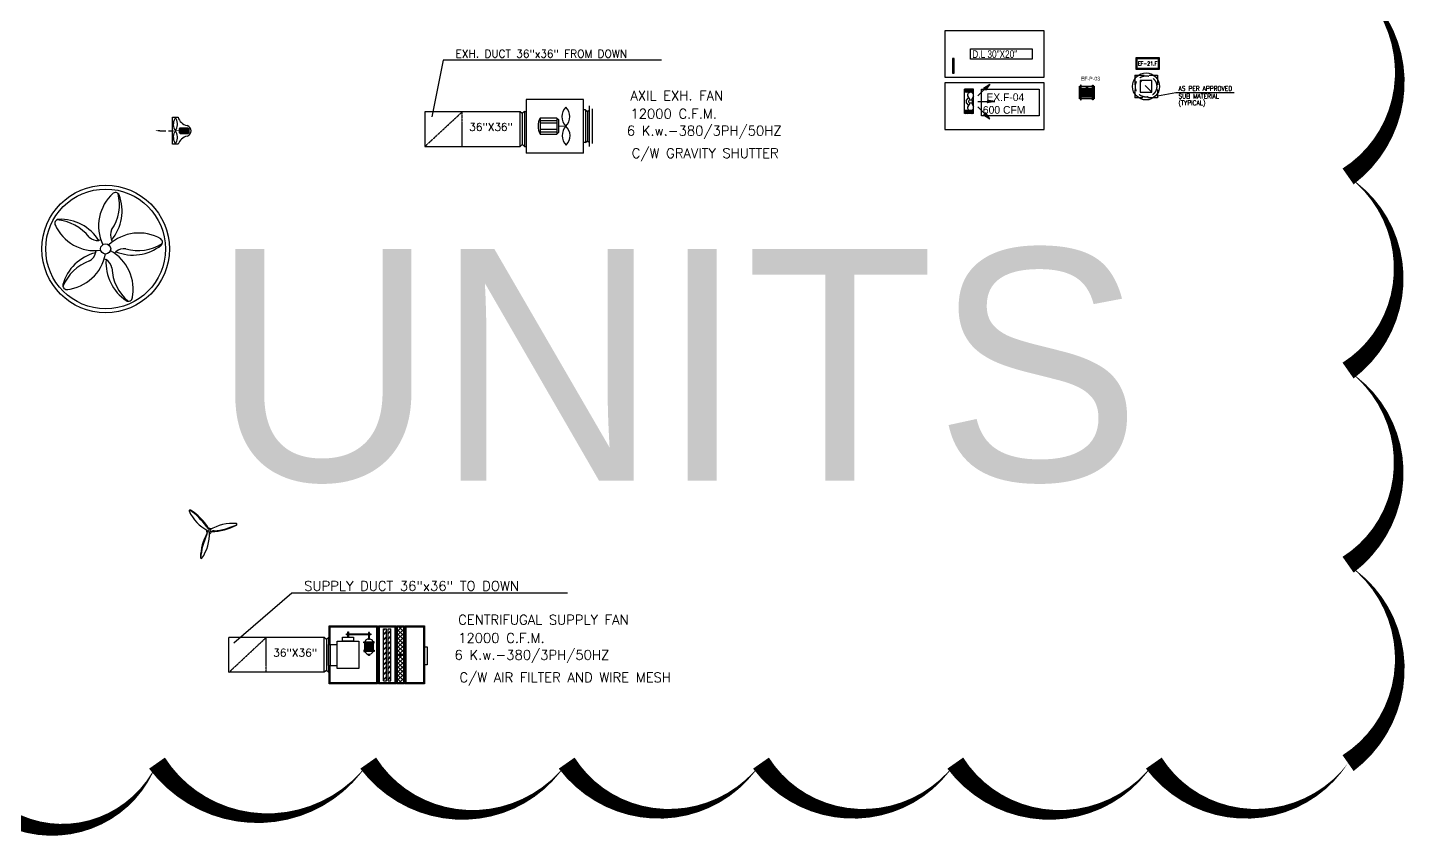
# Model space of a CAD drawing. Header units: millimetres. Extents: x -21221 to 1625077, y -149981 to 356550.
# Drawn here: x 909386 to 945153, y 210734 to 231743 of the extents above; entities that cross this region are included whole.
import ezdxf
from ezdxf.enums import TextEntityAlignment as Align

# ---------------------------------------------------------------- set-up
doc = ezdxf.new("R2010")
doc.units = ezdxf.units.MM
doc.header["$LTSCALE"] = 1000
doc.header["$MEASUREMENT"] = 0
doc.linetypes.add('DASHDOT', pattern=[1, 0.5, -0.25, 0, -0.25])
doc.linetypes.add('HIDDEN', pattern=[0.375, 0.25, -0.125])
doc.layers.get('0').update_dxf_attribs({"linetype": 'CONTINUOUS'})
for name, color, linetype in [('01-AC-SD', 5, 'CONTINUOUS'), ('01-AC-TXT', 3, 'CONTINUOUS'), ('1-EX-DUCT', 1, 'CONTINUOUS'), ('11-F-A-DUCT', 11, 'CONTINUOUS'), ('12- EQUIPMENT HVAC', 12, 'CONTINUOUS'), ('3- SUPPLY DUCT', 3, 'CONTINUOUS'), ('40-REFERENCE-DRAWINGS-0-35', 40, 'CONTINUOUS'), ('_M-NOTE', 20, 'CONTINUOUS'), ('AC-DUCT-SUPPLY', 5, 'CONTINUOUS'), ('AC-TEXT', 3, 'CONTINUOUS'), ('AHU', 1, 'CONTINUOUS'), ('ARNOT', 3, 'CONTINUOUS'), ('axis', 65, 'DASHDOT'), ('DUCT', 3, 'CONTINUOUS'), ('ELEV', 1, 'CONTINUOUS'), ('FCU', 2, 'CONTINUOUS'), ('FLEX', 12, 'CONTINUOUS'), ('hid', 8, 'HIDDEN'), ('HVAC-OEPNING', 10, 'CONTINUOUS'), ('HVAC-TEXT', 7, 'CONTINUOUS'), ('M-EXHS-DUCT', 3, 'CONTINUOUS'), ('M-XFAN-EQPT', 3, 'CONTINUOUS')]:
    doc.layers.add(name, color=color, linetype=linetype)
doc.styles.add('AC', font='romant.shx', dxfattribs={"height": 0.2})
doc.styles.add('ROMANS', font='romans.shx', dxfattribs={"width": 0.85})
doc.styles.add('STENCIL', font='stencil.shx')
doc.styles.add('TEXT-P', font='stencil.shx', dxfattribs={"height": 0.3})

# ---------------------------------------------------------------- blocks, each defined once
blk = doc.blocks.new('nD.G')
at = {"color": 12}
blk.add_lwpolyline([(266, 0), (-266, 0), (-266, 65), (266, 65)], close=True, dxfattribs=at)
at = {"color": 13, "linetype": 'HIDDEN', "ltscale": 500}
blk.add_lwpolyline([(0, -174, 0, 49.4, 0), (0, -53, 0, 0, 0), (0, 8, 0, 0, 0), (25, 32, 0, 0, 0), (-25, 32, 0, 0, 0), (0, 57, 0, 0, 0), (0, 155, 0, 0, 0)], format="xyseb", dxfattribs=at)
blk = doc.blocks.new('A$C7D2B0669')
at = {"color": 13}
for p, q in [((202, 150), (526, 474)), ((356, 361), (526, 474)), ((526, 474), (413, 304)), ((356, 361), (396, 344)), ((413, 304), (396, 344)), ((460, 40), (660, 0)), ((460, 40), (477, 0)), ((202, 0), (660, 0)), ((202, -150), (526, -474)), ((356, -361), (396, -344)), ((356, -361), (526, -474)), ((526, -474), (413, -304)), ((460, -40), (477, 0)), ((660, 0), (460, -40))]:
    blk.add_line(p, q, dxfattribs=at)
for points in [[(356, 361), (396, 344), (526, 474)], [(413, 304), (396, 344), (526, 474)], [(460, 40), (477, 0), (660, 0)], [(356, -361), (396, -344), (526, -474)], [(413, -304), (396, -344), (526, -474)], [(460, -40), (477, 0), (660, 0)]]:
    blk.add_solid(points, dxfattribs=at)
blk = doc.blocks.new('EFW-1')
h = blk.add_hatch()
h.set_pattern_fill('ANSI37', color=9, scale=200, angle=93.6569, style=0)
h.set_pattern_definition([(41.343086, (232603.613, -49032.94), (16.5141607, -18.76919), []), (311.343086, (232603.613, -49032.94), (-18.76919, -16.5141607), [])])
h.paths.add_polyline_path([(250, 249), (250, 332), (0, 332), (0, 249), (76, 249, -0.057378), (95, 249), (170, 249)])
h.paths.add_polyline_path([(250, -332), (250, -249), (95, -249, -0.057378), (76, -249), (0, -249), (0, -332)])
at = {"color": 12}
for p, q in [((0, 332), (250, 332)), ((0, 332), (0, -332)), ((0, 249), (246, 249)), ((0, 249), (250, 249)), ((60, 40), (4, 140)), ((107, 42), (170, 155)), ((207, 41), (142, 106)), ((207, -30), (207, 41)), ((250, 332), (250, -332)), ((0, -249), (246, -249)), ((0, -249), (250, -249)), ((0, -332), (250, -332)), ((4, -140), (60, -40)), ((170, -155), (107, -42)), ((207, -30), (138, -99))]:
    blk.add_line(p, q, dxfattribs=at)
blk.add_circle((85, 0), 47.3, dxfattribs=at)
for centre, start, end in [((85, 164), 354.103, 196.253), ((85, -164), 163.747, 5.7763)]:
    blk.add_arc(centre, 85.3, start, end, dxfattribs=at)
at = {"layer": '12- EQUIPMENT HVAC', "rotation": 180}
blk.add_blockref('A$C7D2B0669', (85, 0), dxfattribs=at)
blk = doc.blocks.new('EF-P-01')
at = {"color": 0}
for p, q in [((-166, 174), (-166, 185)), ((-166, 185), (-163, 185)), ((-166, 154), (-166, 144)), ((-166, 144), (-163, 144)), ((-153, 22), (-118, 22)), ((-153, 22), (-118, 22)), ((-153, 20), (-118, 20)), ((-153, 20), (-118, 20)), ((-153, 19), (-117, 19)), ((-153, 18), (-117, 18)), ((-153, 17), (-117, 17)), ((-153, 16), (-117, 16)), ((-153, 15), (-117, 15)), ((-153, 15), (-117, 15)), ((-153, 13), (-143, 13)), ((-153, 13), (-143, 13)), ((-153, 11), (-143, 11)), ((-153, 11), (-143, 11)), ((-153, 9), (-143, 9)), ((-153, 9), (-143, 9)), ((-153, 8), (-143, 8)), ((-153, 7), (-143, 7)), ((-153, 6), (-143, 6)), ((-153, 5), (-143, 5)), ((-153, 4), (-117, 4)), ((-153, 4), (-117, 4)), ((-153, 2), (-117, 2)), ((-153, 2), (-117, 2)), ((-153, 0), (-117, 0)), ((-152, 24), (-119, 24)), ((-152, 24), (-119, 24)), ((-150, 26), (-121, 26)), ((-150, 26), (-121, 26)), ((-127, 13), (-117, 13)), ((-127, 13), (-117, 13)), ((-127, 11), (-117, 11)), ((-127, 11), (-117, 11)), ((-127, 9), (-117, 9)), ((-127, 9), (-117, 9)), ((-127, 8), (-117, 8)), ((-127, 7), (-117, 7)), ((-127, 6), (-117, 6)), ((-127, 5), (-117, 5)), ((-107, 11), (-115, 11)), ((-107, 8), (-115, 8)), ((-84, 109), (84, 109)), ((-84, 101), (84, 101)), ((-84, 93), (84, 93)), ((-84, 81), (84, 81)), ((-84, 68), (84, 68)), ((-84, 54), (84, 54)), ((-84, 38), (84, 38)), ((-84, 18), (84, 18)), ((-84, 0), (84, 0)), ((165, 185), (162, 185)), ((165, 144), (162, 144)), ((165, 174), (165, 185)), ((165, 154), (165, 144)), ((-166, -136), (-166, -125)), ((-166, -125), (-163, -125)), ((-166, -156), (-166, -166)), ((-166, -166), (-163, -166)), ((-153, 0), (-117, 0)), ((-153, -2), (-118, -2)), ((-153, -2), (-118, -2)), ((-153, -4), (-118, -4)), ((-153, -4), (-118, -4)), ((-152, -5), (-119, -5)), ((-152, -6), (-119, -6)), ((-150, -7), (-121, -7)), ((-150, -8), (-121, -8)), ((-84, -19), (84, -19)), ((-84, -35), (84, -35)), ((-84, -50), (84, -50)), ((-84, -62), (84, -62)), ((-84, -74), (84, -74)), ((-84, -83), (84, -83)), ((-84, -91), (84, -91)), ((165, -125), (162, -125)), ((165, -166), (162, -166)), ((165, -136), (165, -125)), ((165, -156), (165, -166))]:
    blk.add_line(p, q, dxfattribs=at)
for points in [[(-190, 174), (188, 174), (188, 154), (-190, 154)], [(-163, 198), (162, 198), (162, -180), (-163, -180)], [(-155, 7), (-156, 7), (-156, 12), (-155, 12)], [(-153, 6), (-155, 6), (-155, 13), (-153, 13)], [(-117, 6), (-116, 6), (-116, 13), (-117, 13)], [(-116, 7), (-115, 7), (-115, 12), (-116, 12)], [(-106, 7), (-107, 7), (-107, 12), (-106, 12)], [(-105, 6), (-106, 6), (-106, 13), (-105, 13)], [(-105, -116), (105, -116), (105, 134), (-105, 134)], [(-84, -95), (84, -95), (84, 114), (-84, 114)], [(-190, -156), (188, -156), (188, -136), (-190, -136)]]:
    blk.add_lwpolyline(points, close=True, dxfattribs=at)
for points in [[(-145, -9), (-126, -9, 0.414214), (-117, 0), (-117, 19, 0.414214), (-126, 28), (-145, 28, 0.414214), (-153, 19), (-153, 0, 0.414214)], [(-141, 4), (-129, 4, 0.414214), (-127, 6), (-127, 12, 0.414214), (-129, 15), (-141, 15, 0.414214), (-143, 12), (-143, 6, 0.414214)], [(-139, 7), (-131, 7, 0.414214), (-130, 8), (-130, 10, 0.414214), (-131, 11), (-139, 11, 0.414214), (-140, 10), (-140, 8, 0.414214)]]:
    blk.add_lwpolyline(points, format="xyb", close=True, dxfattribs=at)
for centre in [(-179, 164), (178, 164), (-179, -146), (178, -146)]:
    blk.add_circle(centre, 4.76, dxfattribs=at)
blk = doc.blocks.new('A$C015F1582')
at = {"layer": 'HVAC-OEPNING', "linetype": 'HIDDEN'}
for p, q in [((-295, 295), (295, 295)), ((-295, 295), (-295, -295)), ((150, -150), (-150, 150)), ((295, 295), (295, -295)), ((295, -295), (-295, -295))]:
    blk.add_line(p, q, dxfattribs=at)
at = {"layer": 'M-EXHS-DUCT', "color": 50}
blk.add_lwpolyline([(150, -150), (150, 150), (-150, 150), (-150, -150)], close=True, dxfattribs=at)
at = {"layer": 'M-XFAN-EQPT', "color": 200}
blk.add_circle((0, 0), 350, dxfattribs=at)
at = {"layer": 'M-XFAN-EQPT', "color": 200, "linetype": 'HIDDEN'}
blk.add_circle((0, 0), 276, dxfattribs=at)
blk = doc.blocks.new('*X735')
at = {"color": 0}
for p, q in [((330368, 87901), (330481, 88014)), ((330368, 88008), (330375, 88014)), ((330518, 87912), (330417, 88014)), ((330518, 87806), (330368, 87956)), ((330368, 87795), (330518, 87945)), ((330518, 87700), (330368, 87850)), ((330368, 87689), (330518, 87839)), ((330518, 87594), (330368, 87744)), ((330368, 87583), (330518, 87733)), ((330518, 87488), (330368, 87638)), ((330368, 87477), (330518, 87627)), ((330518, 87382), (330368, 87532)), ((330368, 87371), (330518, 87521)), ((330485, 87309), (330368, 87426)), ((330379, 87309), (330368, 87320)), ((330413, 87309), (330518, 87415)), ((330368, 87265), (330372, 87268)), ((330368, 87159), (330478, 87268)), ((330518, 87064), (330368, 87214)), ((330368, 87053), (330518, 87203)), ((330518, 86957), (330368, 87107)), ((330368, 86947), (330518, 87097)), ((330518, 86851), (330368, 87001)), ((330368, 86841), (330518, 86991)), ((330518, 87170), (330420, 87268)), ((330518, 86745), (330368, 86895)), ((330368, 86735), (330518, 86885)), ((330518, 86639), (330368, 86789)), ((330368, 86629), (330518, 86779)), ((330488, 86564), (330368, 86683)), ((330382, 86564), (330368, 86577)), ((330410, 86564), (330518, 86673)), ((330516, 86564), (330518, 86567))]:
    blk.add_line(p, q, dxfattribs=at)
blk = doc.blocks.new('A$C1E350566')
blk.add_circle((520, 709), 32.9)
blk.add_circle((520, 709), 32.9)
blk.add_circle((520, 709), 32.9)
blk.add_circle((520, 709), 32.9)
blk.add_circle((520, 709), 32.9)
at = {"color": 6}
for centre, radius, start, end in [((26, 1223), 25.9, 70.8774, 173.301), ((-700, 52), 1404, 31.0628, 58.4487), ((1136, -228), 1132, 85.3539, 121.752), ((1212, 879), 25.9, 310.8774, 53.301), ((1699, -19), 1404, 151.0628, 178.4487), ((321, 24), 25.9, 190.8774, 293.301)]:
    blk.add_arc(centre, radius, start, end, dxfattribs=at)
for centre, radius, start, end in [((1023, 1711), 1132, 205.3539, 241.752), ((797, 808), 359, 191.3456, 204.3505), ((467, 419), 359, 71.3456, 84.3505), ((560, 2094), 1404, 271.0628, 298.4487), ((-600, 643), 1132, 325.3539, 1.752), ((295, 899), 359, 311.3456, 324.3505)]:
    blk.add_arc(centre, radius, start, end)
at = {"color": 3}
for centre, radius, start, end in [((-1013, -227), 1803, 35.5262, 54.947), ((527, 851), 79.8, 202.7947, 251.6935), ((476, 2504), 1803, 275.5262, 294.947), ((2096, -151), 1803, 155.5262, 174.947), ((392, 644), 79.8, 322.7947, 11.6935), ((639, 631), 79.8, 82.7947, 131.6935)]:
    blk.add_arc(centre, radius, start, end, dxfattribs=at)
blk = doc.blocks.new('CEILING FAN')
at = {"layer": 'ELEV'}
blk.add_blockref('A$C1E350566', (-520, -709), dxfattribs=at)

msp = doc.modelspace()

# ---------------------------------------------------------------- linework, layer by layer
for points in [[(935702.4, 231663.9), (933128.4, 231663.9), (933128.4, 230459.1), (935702.4, 230459.1)], [(935702.4, 230312.5), (933128.4, 230312.5), (933128.4, 229107.6), (935702.4, 229107.6)]]:
    msp.add_lwpolyline(points, close=True)
for radius in [1650.3, 1549.4, 131.7, 131.7, 131.7, 131.7, 131.7]:
    msp.add_circle((911404.4, 226015.3), radius)
for centre, radius, start, end in [((912352.5, 226612.4), 1130.1, 131.69394, 205.50791), ((910656.2, 227000.6), 1174.3, 320.06866, 20.50576), ((911660.7, 227371.7), 103.6, 22.87742, 139.37328), ((910193.6, 226678.2), 103.6, 94.87742, 211.37328), ((910236.2, 225608.2), 1174.3, 32.06866, 92.50576), ((911129.6, 227101.5), 1130.1, 203.69394, 277.50791), ((912265.2, 225298.1), 1130.1, 59.69394, 133.50791), ((911683, 224869.9), 1434.8, 106.19416, 108.35053), ((910401.1, 225396.4), 1434.8, 34.19416, 36.35053), ((912110.2, 227031.4), 1174.3, 248.06866, 308.50576), ((912773.6, 226190.7), 103.6, 310.87742, 67.37328), ((911430.6, 224778.5), 1174.3, 104.06866, 164.50576), ((910286.5, 226089.6), 1130.1, 275.69394, 349.50791), ((912579.9, 225926.3), 1434.8, 178.19416, 180.35053), ((911852.3, 227105.8), 1434.8, 250.19416, 252.35053), ((912588.9, 225658), 1174.3, 176.06866, 236.50576), ((910988.3, 224975), 1130.1, 347.69394, 61.50791), ((910505.7, 226778.3), 1434.8, 322.19416, 324.35053), ((910399.8, 225068.7), 103.6, 166.87742, 283.37328), ((911994.3, 224767.4), 103.6, 238.87742, 355.37328)]:
    msp.add_arc(centre, radius, start, end)
at = {"color": 3}
for centre, radius, start, end in [((910606.7, 227164.5), 1156, 325.57101, 14.38433), ((910064.9, 225611.7), 1156, 37.57101, 86.38433), ((911848.9, 226375), 319.1, 154.79469, 203.69345), ((911199.7, 226549.2), 319.1, 226.79469, 275.69345), ((912250.9, 227129.2), 1156, 253.57101, 302.38433), ((911374.3, 224616.7), 1156, 109.57101, 158.38433), ((910833.4, 225985.6), 319.1, 298.79469, 347.69345), ((911256.3, 225463.1), 319.1, 10.79469, 59.69345), ((911883.9, 225703.8), 319.1, 82.79469, 131.69345), ((912725.3, 225554.5), 1156, 181.57101, 230.38433)]:
    msp.add_arc(centre, radius, start, end, dxfattribs=at)
at = {"layer": '01-AC-SD'}
for p, q in [((922134, 229567.4), (919667.8, 229565.4)), ((919667.8, 229565.4), (919667.8, 228665.4)), ((919667.8, 228665.4), (922134, 228667.4)), ((922244.5, 228667.4), (922294.8, 228667.4)), ((914597.2, 215057.7), (914597.2, 215957.7)), ((917063.4, 215957.7), (914597.2, 215957.7)), ((917063.4, 215057.7), (914597.2, 215057.7))]:
    msp.add_line(p, q, dxfattribs=at)
at = {"layer": '1-EX-DUCT', "color": 33, "ltscale": 0.01}
for points in [[(933795.7, 231198.9), (935388.6, 231198.9), (935388.6, 230924), (933795.7, 230924)], [(934081.2, 230150.1), (935566.1, 230150.1), (935566.1, 229457.5), (934081.2, 229457.5)]]:
    msp.add_lwpolyline(points, close=True, dxfattribs=at)
at = {"layer": '3- SUPPLY DUCT'}
msp.add_lwpolyline([(908252.2, 253126.4, 0, 500, -0.5205671), (913281.5, 253126.4, 0, 500, -0.5205671), (918310.8, 253126.4, 0, 500, -0.5205671), (923340.1, 253126.4, 0, 500, -0.5205671), (928369.4, 253126.4, 0, 500, -0.5205671), (933398.7, 253126.4, 0, 500, -0.5205671), (938537.4, 253126.4, 0, 500, -0.5205671), (943566.7, 253126.4, 0, 500, -0.5205671), (943566.7, 248101.3, 0, 500, -0.5205671), (943566.7, 243076.2, 0, 500, -0.5205671), (943566.7, 238051.1, 0, 500, -0.5205671), (943566.7, 233026, 0, 500, -0.5205671), (943566.7, 227891.7, 0, 500, -0.5205671), (943566.7, 222866.6, 0, 500, -0.5205671), (943566.7, 217841.5, 0, 500, -0.5205671), (943566.7, 212707.2, 0, 500, -0.5205671), (938537.4, 212707.2, 0, 500, -0.5205671), (933398.7, 212707.2, 0, 500, -0.5205671), (928369.4, 212707.2, 0, 500, -0.5205671), (923340.1, 212707.2, 0, 500, -0.5205671), (918201.5, 212707.2, 0, 500, -0.5205671), (912734.8, 212707.2, 0, 500, -0.5205671), (908252.2, 211724, 0, 500, -0.5205671)], format="xyseb", dxfattribs=at)
at = {"layer": '_M-NOTE', "color": 1, "elevation": 0}
msp.add_lwpolyline([(940621.1, 230057.7), (939105.5, 230057.7), (938632.6, 229968.1)], dxfattribs=at)
at = {"layer": 'AC-DUCT-SUPPLY'}
for p, q in [((923933.6, 228667.4), (923933.6, 229717.4)), ((922134, 229567.4), (921356.6, 229567.4)), ((917063.4, 215957.7), (916286, 215957.7))]:
    msp.add_line(p, q, dxfattribs=at)
at = {"layer": 'AC-DUCT-SUPPLY', "color": 1}
msp.add_line((924008.6, 228742.4), (924008.6, 229642.4), dxfattribs=at)
at = {"layer": 'AC-TEXT'}
for p, q in [((920141.9, 230900.2), (919847.8, 229431.4)), ((925795.3, 230900.2), (920141.9, 230900.2)), ((916222.8, 217101.9), (914722.7, 215813.7)), ((923363.9, 217101.9), (916222.8, 217101.9))]:
    msp.add_line(p, q, dxfattribs=at)
at = {"layer": 'AHU'}
for p, q in [((922294.8, 229887.4), (922294.8, 228497.4)), ((923772.8, 229887.4), (922294.8, 229887.4)), ((923772.8, 228497.4), (923772.8, 229887.4)), ((923772.8, 228497.4), (922294.8, 228497.4))]:
    msp.add_line(p, q, dxfattribs=at)
at = {"layer": 'ARNOT'}
for p, q in [((923083.5, 229403.8), (922653.9, 229403.8)), ((922653.9, 229403.8), (922653.9, 228985.2)), ((922653.9, 229342.5), (923083.5, 229342.5)), ((922653.9, 229277.5), (923083.5, 229277.5)), ((923083.5, 229403.8), (923129, 229364.1)), ((923083.5, 229403.8), (923083.5, 228985.2)), ((923129, 229364.1), (923129, 229025)), ((912816.1, 229075.7), (912964.3, 229075.7)), ((913030.7, 229075.7), (913160.1, 229075.7)), ((922653.9, 229111.5), (923083.5, 229111.5)), ((922653.9, 229046.6), (923083.5, 229046.6)), ((922653.9, 228985.2), (923083.5, 228985.2)), ((923083.5, 228985.2), (923129, 229025))]:
    msp.add_line(p, q, dxfattribs=at)
at = {"layer": 'ARNOT', "const_width": 24.3, "elevation": 0}
msp.add_lwpolyline([(923318, 229194.5), (923129, 229194.5)], dxfattribs=at)
at = {"layer": 'ARNOT'}
for centre, radius, start, end in [((923564.3, 229438.6), 346.8, 134.7512, 224.7444), ((923073.8, 229440.8), 346.8, 314.7512, 44.7444), ((923014.3, 229194.5), 416.8, 149.8566, 210.1434), ((923569.3, 228955.6), 346.8, 136.44985, 226.44305), ((923079, 228943.2), 346.8, 316.44985, 46.44305)]:
    msp.add_arc(centre, radius, start, end, dxfattribs=at)
msp.add_solid([(912816.1, 229098.6), (912816.1, 229052.7), (912678.3, 229075.7)], dxfattribs=at)
at = {"layer": 'DUCT'}
for p, q in [((913136.3, 229424.8), (913278.5, 229424.8)), ((913136.3, 228724.8), (913136.3, 229424.8)), ((913280.6, 228724.8), (913136.3, 228724.8))]:
    msp.add_line(p, q, dxfattribs=at)
at = {"layer": 'DUCT', "color": 3}
for p, q in [((913316.1, 229126.7), (913336.8, 229149.2)), ((913316.1, 229022.9), (913316.1, 229126.7)), ((913316.1, 229022.9), (913336.8, 229000.5)), ((913336.8, 229149.2), (913531.7, 229149.2)), ((913336.8, 229000.5), (913336.8, 229149.2)), ((913336.8, 229000.5), (913531.7, 229000.5)), ((913531.7, 229000.5), (913531.7, 229149.2)), ((913566.9, 229037.1), (913566.9, 229112.5))]:
    msp.add_line(p, q, dxfattribs=at)
at = {"layer": 'DUCT', "color": 2}
for p, q in [((913336.8, 229136.4), (913531.7, 229136.4)), ((913336.8, 229117.2), (913531.7, 229117.2)), ((913336.8, 229091.7), (913531.7, 229091.7)), ((913336.8, 229057.9), (913531.7, 229057.9)), ((913336.8, 229032.4), (913531.7, 229032.4)), ((913336.8, 229013.2), (913531.7, 229013.2))]:
    msp.add_line(p, q, dxfattribs=at)
at = {"layer": 'DUCT', "color": 1}
for p, q in [((918596.4, 214838.8), (918596.4, 216182.5)), ((918596.4, 216135.6), (918643.3, 216182.5)), ((918596.4, 216150.7), (918628.2, 216182.5)), ((918596.4, 216182.5), (918671.4, 216182.5)), ((918596.4, 216046.5), (918671.4, 216121.5)), ((918596.4, 216031.4), (918671.4, 216106.4)), ((918671.4, 214838.8), (918671.4, 216182.5)), ((918714.8, 214838.8), (918714.8, 216182.5)), ((918714.8, 216182.5), (918789.8, 216182.5)), ((918714.8, 216064.3), (918789.8, 216139.3)), ((918714.8, 216049.2), (918789.8, 216124.2)), ((918789.8, 214838.8), (918789.8, 216182.5)), ((917173.9, 215779.6), (917395.4, 215779.6)), ((917173.9, 215237), (917173.9, 215779.6)), ((917223.9, 215237), (917223.9, 215779.6)), ((918117.6, 215596.5), (918117.6, 215849.1)), ((918125.4, 215596.5), (918125.4, 215849.1)), ((918130.9, 215596.5), (918130.9, 215849.1)), ((918136.5, 215596.5), (918136.5, 215849.1)), ((918140.9, 215596.5), (918140.9, 215849.1)), ((918164.2, 215596.5), (918164.2, 215849.1)), ((918185.3, 215596.5), (918185.3, 215849.1)), ((918215.3, 215596.5), (918215.3, 215849.1)), ((918242, 215596.5), (918242, 215849.1)), ((918266.4, 215596.5), (918266.4, 215849.1)), ((918276.4, 215596.5), (918276.4, 215849.1)), ((918291.9, 215596.5), (918291.9, 215849.1)), ((918304.1, 215596.5), (918304.1, 215849.1)), ((918317.5, 215596.5), (918317.5, 215849.1)), ((918596.4, 215909), (918671.4, 215984)), ((918596.4, 215893.8), (918671.4, 215968.8)), ((918596.4, 215783.9), (918671.4, 215858.9)), ((918596.4, 215768.8), (918671.4, 215843.8)), ((918596.4, 215650.5), (918671.4, 215725.5)), ((918596.4, 215635.4), (918671.4, 215710.4)), ((918714.8, 215928), (918789.8, 216003)), ((918714.8, 215912.8), (918789.8, 215987.8)), ((918714.8, 215800.7), (918789.8, 215875.7)), ((918714.8, 215785.5), (918789.8, 215860.5)), ((918714.8, 215663.1), (918789.8, 215738.1)), ((918714.8, 215648), (918789.8, 215723)), ((918596.4, 215517.2), (918671.4, 215592.2)), ((918596.4, 215502), (918671.4, 215577)), ((918596.4, 215383.8), (918671.4, 215458.8)), ((918596.4, 215368.7), (918671.4, 215443.7)), ((918596.4, 215258.8), (918671.4, 215333.8)), ((918596.4, 215243.6), (918671.4, 215318.6)), ((918714.8, 215533.2), (918789.8, 215608.2)), ((918714.8, 215518.1), (918789.8, 215593.1)), ((918714.8, 215407.2), (918789.8, 215482.2)), ((918714.8, 215392.1), (918789.8, 215467.1)), ((918714.8, 215290.5), (918789.8, 215365.5)), ((918714.8, 215275.3), (918789.8, 215350.3)), ((917173.9, 215237), (917395.4, 215237)), ((918596.4, 215142.1), (918671.4, 215217.1)), ((918596.4, 215126.9), (918671.4, 215201.9)), ((918596.4, 215011.5), (918671.4, 215086.5)), ((918596.4, 214996.4), (918671.4, 215071.4)), ((918714.8, 215165.4), (918789.8, 215240.4)), ((918714.8, 215150.3), (918789.8, 215225.3)), ((918714.8, 215032.1), (918789.8, 215107.1)), ((918714.8, 215016.9), (918789.8, 215091.9)), ((918596.4, 214875.3), (918671.4, 214950.3)), ((918596.4, 214860.1), (918671.4, 214935.1)), ((918596.4, 214838.8), (918671.4, 214838.8)), ((918714.8, 214880.4), (918789.8, 214955.4)), ((918714.8, 214865.3), (918789.8, 214940.3)), ((918714.8, 214838.8), (918789.8, 214838.8))]:
    msp.add_line(p, q, dxfattribs=at)
at = {"layer": 'DUCT', "color": 3, "const_width": 15}
msp.add_lwpolyline([(913316.1, 229074.8), (913215, 229074.8)], dxfattribs=at)
at = {"layer": 'DUCT', "color": 2}
for points in [[(917192.8, 215779.6), (917192.8, 216259.1), (918442.8, 216259.1), (918442.8, 214759.1), (917192.8, 214759.1)], [(917217.8, 215779.6), (917217.8, 216234.1), (918417.8, 216234.1), (918417.8, 214784.1), (917217.8, 214784.1)], [(917192.8, 214759.1), (917192.8, 215237)], [(917217.8, 214784.1), (917217.8, 215237)]]:
    msp.add_lwpolyline(points, dxfattribs=at)
at = {"layer": 'DUCT', "color": 1}
for points in [[(918266.8, 216053.6), (918266.8, 216030), (917638.4, 216030), (917638.4, 216053.6)], [(917956.8, 215861.2), (917956.8, 215155.3), (917395.4, 215155.3), (917395.4, 215861.2)], [(917819.1, 215861.2), (917533.1, 215861.2), (917533.1, 215969.2), (917819.1, 215969.2)], [(918113, 215818.6), (918089.3, 215818.6), (918089.3, 215849.1), (918113, 215849.1)], [(918329.7, 215596.5), (918113, 215596.5), (918113, 215849.1), (918329.7, 215849.1)], [(918329.7, 215818.6), (918353.4, 215818.6), (918353.4, 215849.1), (918329.7, 215849.1)], [(918113, 215626.9), (918089.3, 215626.9), (918089.3, 215596.5), (918113, 215596.5)], [(918209.5, 215526.2), (918233.2, 215526.2), (918233.2, 215495.7), (918209.5, 215495.7)], [(918329.7, 215626.9), (918353.4, 215626.9), (918353.4, 215596.5), (918329.7, 215596.5)]]:
    msp.add_lwpolyline(points, close=True, dxfattribs=at)
for points in [[(917670.5, 216053.6), (917670.5, 216103.8), (917694.2, 216103.8), (917694.2, 216053.6)], [(918233.2, 216053.5), (918233.2, 216086.7), (918209.5, 216086.7), (918209.5, 216053.5)], [(917694.2, 215969.2), (917670.5, 215969.2), (917670.5, 216030)], [(917694.2, 216030), (917694.2, 215969.2)], [(918209.5, 215919.4), (918233.2, 215919.4), (918233.2, 216029.8)], [(918209.5, 216029.8), (918209.5, 215919.4)]]:
    msp.add_lwpolyline(points, dxfattribs=at)
at = {"layer": 'DUCT', "color": 2}
for points in [[(918465.6, 214759.1), (918465.6, 216259.1), (918915.6, 216259.1), (918915.6, 214759.1)], [(918490.6, 214784.1), (918490.6, 216234.1), (918890.6, 216234.1), (918890.6, 214784.1)], [(918938.3, 214759.1), (918938.3, 216259.1), (919138.3, 216259.1), (919138.3, 214759.1)], [(918963.3, 214784.1), (918963.3, 216234.1), (919113.3, 216234.1), (919113.3, 214784.1)], [(919161, 214759.1), (919161, 216259.1), (919661, 216259.1), (919661, 214759.1)], [(919186, 214784.1), (919186, 216234.1), (919636, 216234.1), (919636, 214784.1)], [(919730.7, 215719.3), (919730.7, 215254.2), (919659.8, 215254.2), (919659.8, 215719.3)]]:
    msp.add_lwpolyline(points, close=True, dxfattribs=at)
at = {"layer": 'DUCT', "const_width": 4.69}
for points in [[(918102.3, 215831, 1), (918102.3, 215835.7, 1)], [(918340.4, 215831, -1), (918340.4, 215835.7, -1)], [(918102.3, 215614.5, -1), (918102.3, 215609.8, -1)], [(918340.4, 215614.5, 1), (918340.4, 215609.8, 1)]]:
    msp.add_lwpolyline(points, format="xyb", close=True, dxfattribs=at)
at = {"layer": 'DUCT', "const_width": 20}
for points in [[(918963.3, 215529.5), (919113.3, 215529.5)], [(918963.3, 215509.1), (919113.3, 215509.1)], [(918963.3, 215488.6), (919113.3, 215488.6)]]:
    msp.add_lwpolyline(points, dxfattribs=at)
at = {"layer": 'DUCT', "color": 3}
for centre, radius, start, end in [((913424.2, 229241.7), 267.6, 147.38969, 218.57851), ((913215.7, 229375.1), 20, 23.47868, 147.38969), ((912922, 229247.5), 340.1, 329.4756, 23.47868), ((913424.2, 228908), 267.6, 141.42149, 212.61031), ((912922, 228902.1), 340.1, 336.52132, 30.5244), ((913490.9, 229074.8), 84.8, 26.37503, 61.23806), ((913490.9, 229074.8), 84.8, 298.76194, 333.62497), ((913215.7, 228774.5), 20, 212.61031, 336.52132)]:
    msp.add_arc(centre, radius, start, end, dxfattribs=at)
at = {"layer": 'DUCT', "color": 5}
for centre, radius, start, end in [((913588.3, 229522.8), 324.9, 197.56115, 256.39602), ((913588.3, 228620.6), 324.9, 103.60398, 161.28705), ((913479.1, 229071.7), 139.2, 283.60398, 76.39602)]:
    msp.add_arc(centre, radius, start, end, dxfattribs=at)
at = {"layer": 'DUCT', "color": 1}
for centre, start, end in [((918221.4, 215800.7), 24.04827, 155.95173), ((918221.4, 215644.8), 204.04827, 335.95173)]:
    msp.add_arc(centre, 118.7, start, end, dxfattribs=at)
at = {"layer": 'FCU', "color": 1, "elevation": 0}
for points in [[(938085.2, 230966.5), (938678.5, 230966.5), (938678.5, 230657), (938085.2, 230657)], [(938110.6, 230941.1), (938653.2, 230941.1), (938653.2, 230682.4), (938110.6, 230682.4)]]:
    msp.add_lwpolyline(points, close=True, dxfattribs=at)
at = {"layer": 'FLEX'}
for p, q in [((922134, 228667.4), (922134, 229567.4)), ((922188.6, 229518.6), (922134, 229567.4)), ((922244.5, 229568.6), (922188.6, 229518.6)), ((922188.6, 229518.6), (922188.6, 228717.4)), ((922244.5, 229568.6), (922244.5, 228667.4)), ((922244.5, 229568.6), (922294.8, 229568.6)), ((923823.1, 229618.6), (923772.8, 229618.6)), ((923823.1, 229618.6), (923823.1, 228766.3)), ((923823.1, 229618.6), (923879, 229568.6)), ((923879, 229568.6), (923933.6, 229617.4)), ((923879, 229568.6), (923879, 228816.3)), ((923933.6, 228767.4), (923933.6, 229617.4)), ((922188.6, 228717.4), (922134, 228667.4)), ((922244.5, 228667.4), (922188.6, 228717.4)), ((922244.5, 228667.4), (922294.8, 228667.4)), ((923823.1, 228766.3), (923772.8, 228766.3)), ((923823.1, 228766.3), (923879, 228816.3)), ((923879, 228816.3), (923933.6, 228767.4)), ((917063.4, 215057.7), (917063.4, 215957.7)), ((917118.1, 215908.8), (917063.4, 215957.7)), ((917173.9, 215958.9), (917118.1, 215908.8)), ((917118.1, 215908.8), (917118.1, 215107.7)), ((917173.9, 215958.9), (917173.9, 215057.7)), ((917118.1, 215107.7), (917063.4, 215057.7)), ((917173.9, 215057.7), (917118.1, 215107.7))]:
    msp.add_line(p, q, dxfattribs=at)
at = {"layer": 'hid', "ltscale": 0.01}
for p, q in [((919667.8, 228665.4), (920629.1, 229557.2)), ((920629.1, 229557.2), (920629.1, 228665.4)), ((914597.2, 215057.7), (915558.6, 215955.7)), ((915558.6, 215066), (915558.6, 215955.7))]:
    msp.add_line(p, q, dxfattribs=at)

# ---------------------------------------------------------------- block references
at = {"layer": '1-EX-DUCT', "ltscale": 2, "xscale": -0.7200000000011642, "yscale": 0.7200000000011642, "zscale": 0.7200000000000001, "rotation": 90}
msp.add_blockref('nD.G', (933371.8, 230755.4), dxfattribs=at)
at = {"layer": '1-EX-DUCT', "color": 2, "xscale": 0.9491131277754902, "yscale": 0.9491131277754902, "zscale": 0.9491131277599792, "rotation": 179.9999999156673}
msp.add_blockref('EFW-1', (933873.9, 229832.7), dxfattribs=at)
at = {"layer": '1-EX-DUCT'}
msp.add_blockref('CEILING FAN', (914083.7, 218717.3), dxfattribs=at)
at = {"layer": '12- EQUIPMENT HVAC', "rotation": 270}
msp.add_blockref('EF-P-01', (936794.5, 230061.7), dxfattribs=at)
at = {"layer": 'axis'}
msp.add_blockref('A$C015F1582', (938337.5, 230221.6, 0), dxfattribs=at)
at = {"layer": 'DUCT', "color": 1, "rotation": 180}
msp.add_blockref('*X735', (1249481.7, 302797.8), dxfattribs=at)

# ---------------------------------------------------------------- texts
at = {"layer": '01-AC-TXT', "style": 'AC'}
for s, p in [('AXIL EXH. FAN', (924990.3, 229860.4)), ('12000 C.F.M.', (924990.3, 229389.2)), ('6 K.w.-380/3PH/50HZ', (924896.6, 228951)), ('C/W GRAVITY SHUTTER', (925023.6, 228369.1)), ('SUPPLY DUCT 36"x36" TO DOWN', (916545, 217167.5)), ('CENTRIFUGAL SUPPLY FAN', (920530.3, 216292.2)), ('12000 C.F.M.', (920530.3, 215821)), ('6 K.w.-380/3PH/50HZ', (920436.5, 215382.8)), ('C/W AIR FILTER AND WIRE MESH', (920563.5, 214800.9))]:
    msp.add_text(s, height=250, dxfattribs=at).set_placement(p)
at = {"layer": '1-EX-DUCT', "color": 4, "style": 'TEXT-P', "width": 0.8}
msp.add_text('D.L 30"X20"', height=200, rotation=360, dxfattribs=at).set_placement((933838.8, 230957.5))
at = {"layer": '11-F-A-DUCT', "color": 4, "style": 'STENCIL'}
for s, p in [('EX.F-04', (934204, 229843.5)), ('600 CFM ', (934112.9, 229514.4))]:
    msp.add_text(s, height=200, dxfattribs=at).set_placement(p)
at = {"layer": '12- EQUIPMENT HVAC', "color": 4, "style": 'STENCIL', "width": 0.8}
msp.add_text('EF-P-03', height=100, dxfattribs=at).set_placement((936650, 230341.3), align=Align.BOTTOM_LEFT)
at = {"layer": '40-REFERENCE-DRAWINGS-0-35', "lineweight": 35, "style": 'STENCIL'}
msp.add_text('UNITS', height=6000, dxfattribs=at).set_placement((914143.4, 220018))
at = {"layer": 'AC-TEXT', "style": 'AC'}
for s, p in [('EXH. DUCT 36"x36" FROM DOWN', (920464.1, 230965.8)), ('36"X36"', (920816.6, 229073.8, 0)), ('36"X36"', (915746.1, 215464.1, 0))]:
    msp.add_text(s, height=200, dxfattribs=at).set_placement(p)
at = {"layer": 'HVAC-TEXT', "style": 'ROMANS', "width": 0.8}
for s, p in [('AS PER APPROVED ', (939176.7, 230105.2, 0)), ('SUB MATERIAL', (939176.7, 229907.5, 0)), ('(TYPICAL)', (939176.7, 229734.8, 0))]:
    msp.add_text(s, height=125, rotation=360, dxfattribs=at).set_placement(p)
msp.add_attdef('EF-21.F', (938125.6, 230763.8, 0), '00000', height=100, dxfattribs=at)

doc.saveas('drawing.dxf')
